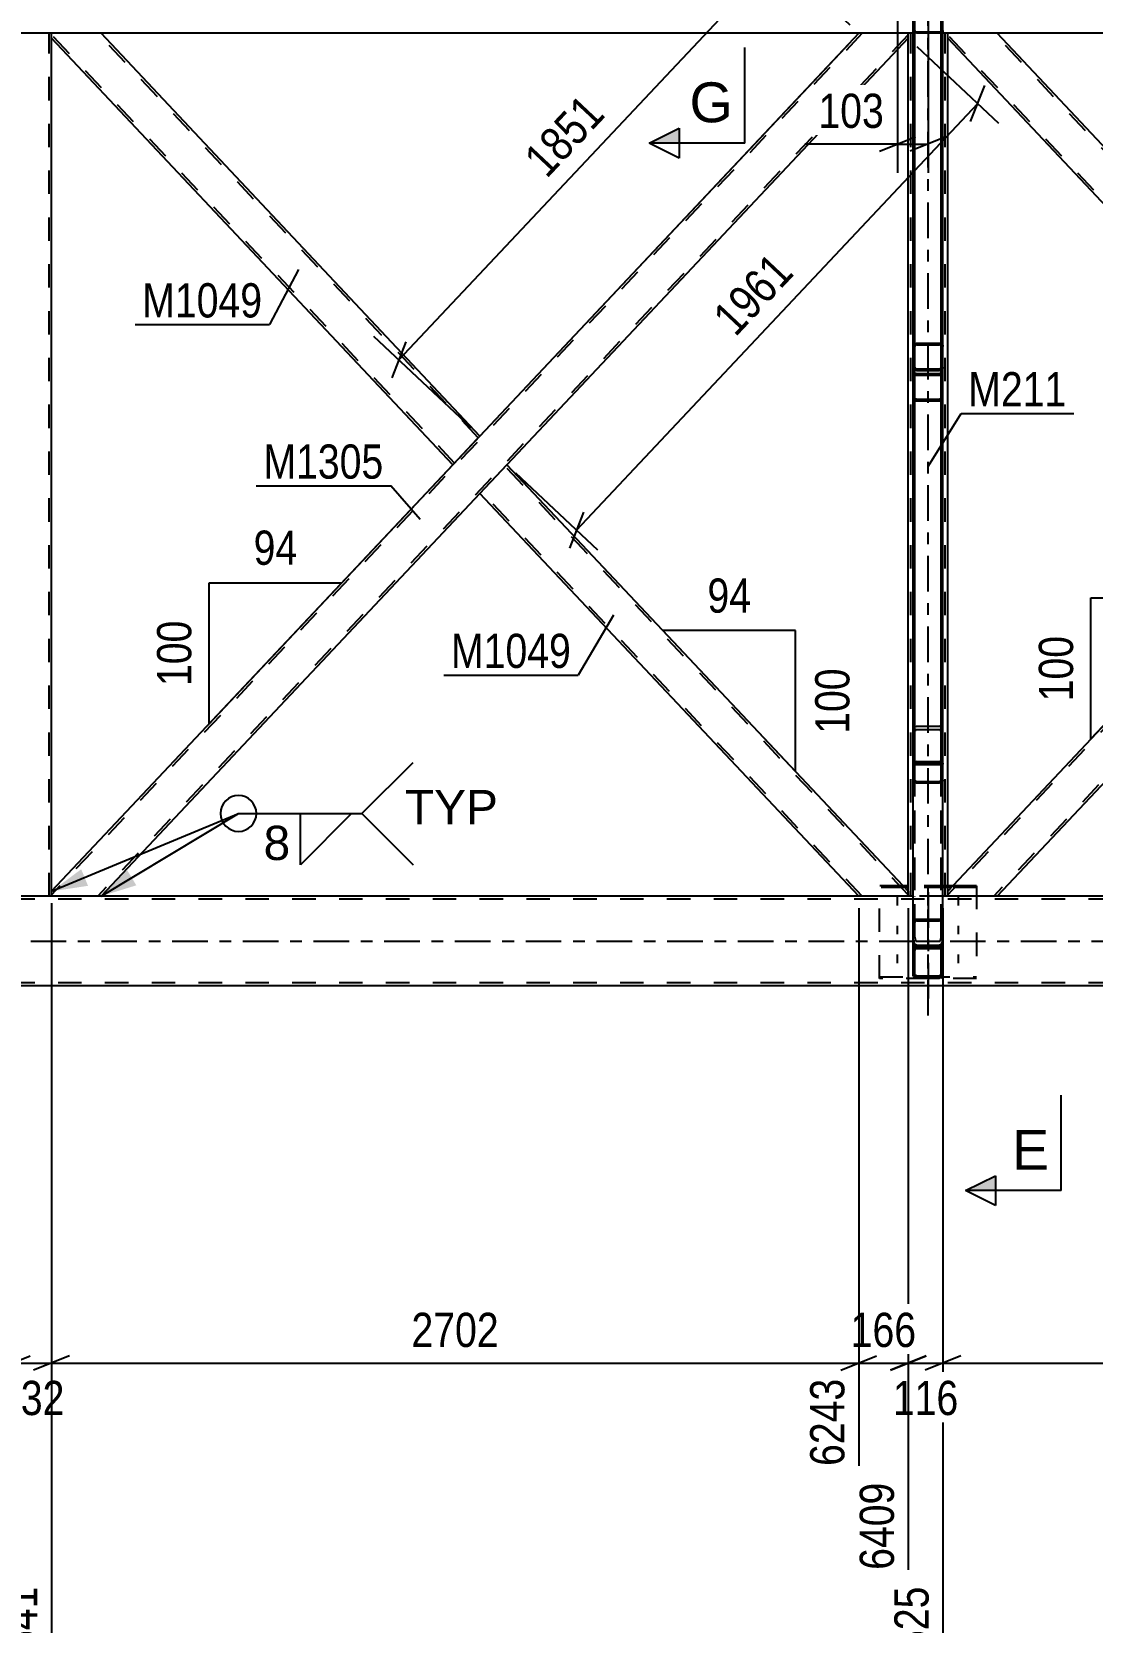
# Model space of a CAD drawing. Header units: millimetres. Extents: x -97 to 744, y -335 to 259.
# Drawn here: x 39.4 to 128.1, y -136.8 to -3.6 of the extents above; entities that cross this region are included whole.
import ezdxf

# ---------------------------------------------------------------- set-up
doc = ezdxf.new("R2010")
doc.units = ezdxf.units.MM
doc.linetypes.add('DXK_LINE_DOT2', pattern=[3.9198, 1.9599, -1.9599])
doc.linetypes.add('DXK_LINE_DOT3', pattern=[5.9187, 2.979, -0.9799, 0.9799, -0.9799])
doc.styles.add('Arial', font='ARIAL.TTF', dxfattribs={"height": 0.2})
doc.styles.add('Arial Narrow', font='ARIALN.TTF', dxfattribs={"height": 0.2})

# ---------------------------------------------------------------- blocks, each defined once
blk = doc.blocks.new('Part-761646924-1743 - 1692')
at = {"color": 7, "linetype": 'DXK_LINE_DOT2'}
for p, q in [((183.86, -3.75), (116.03, -75.88)), ((187.73, -3.87), (119.89, -76)), ((187.73, -3.75), (183.58, -3.75)), ((151.88, -37.47), (149.61, -39.87)), ((154.14, -39.87), (151.88, -42.28)), ((120.17, -76), (116.03, -76))]:
    blk.add_line(p, q, dxfattribs=at)
at = {"color": 2, "linetype": 'Continuous'}
for p, q in [((183.58, -3.75), (151.88, -37.47)), ((187.73, -4.16), (187.73, -3.75)), ((187.73, -4.16), (154.14, -39.87)), ((149.61, -39.87), (116.03, -75.59)), ((151.88, -42.28), (120.17, -76)), ((116.03, -76), (116.03, -75.59))]:
    blk.add_line(p, q, dxfattribs=at)
blk = doc.blocks.new('Part-761646924-1852 - 1692')
at = {"color": 7, "linetype": 'DXK_LINE_DOT2'}
for p, q in [((113.15, -64.85), (113.13, -64.94)), ((113.13, -66.29), (113.13, -64.94)), ((113.22, -64.79), (113.15, -64.85)), ((113.32, -64.74), (113.22, -64.79)), ((113.28, -64.94), (113.29, -64.9)), ((113.28, -82.55), (113.28, -64.94)), ((113.29, -64.9), (113.33, -64.86)), ((113.43, -64.72), (113.32, -64.74)), ((113.33, -64.86), (113.37, -64.84)), ((113.37, -64.84), (113.43, -64.83)), ((113.43, -64.72), (115.33, -64.72)), ((113.43, -64.83), (115.33, -64.83)), ((115.45, -64.74), (115.33, -64.72)), ((115.33, -64.83), (115.39, -64.84)), ((115.39, -64.84), (115.44, -64.86)), ((115.44, -64.86), (115.47, -64.9)), ((115.54, -64.79), (115.45, -64.74)), ((115.47, -64.9), (115.48, -64.94)), ((115.48, -82.55), (115.48, -64.94)), ((115.61, -64.85), (115.54, -64.79)), ((115.63, -64.94), (115.61, -64.85)), ((115.63, -66.29), (115.63, -64.94)), ((113.29, -66.33), (113.28, -66.29)), ((113.33, -66.37), (113.29, -66.33)), ((113.37, -66.39), (113.33, -66.37)), ((113.43, -66.4), (113.37, -66.39)), ((113.43, -66.4), (115.33, -66.4)), ((115.39, -66.39), (115.33, -66.4)), ((115.44, -66.37), (115.39, -66.39)), ((115.47, -66.33), (115.44, -66.37)), ((115.48, -66.29), (115.47, -66.33)), ((113.13, -80.54), (113.15, -80.42)), ((113.29, -80.48), (113.28, -80.54)), ((113.33, -80.42), (113.29, -80.48)), ((113.32, -80.24), (113.43, -80.22)), ((113.37, -80.39), (113.33, -80.42)), ((113.43, -80.38), (113.37, -80.39)), ((113.43, -80.22), (115.33, -80.22)), ((113.43, -80.38), (115.33, -80.38)), ((115.33, -80.22), (115.45, -80.24)), ((115.39, -80.39), (115.33, -80.38)), ((115.44, -80.42), (115.39, -80.39)), ((115.47, -80.48), (115.44, -80.42)), ((115.48, -80.54), (115.47, -80.48)), ((115.61, -80.42), (115.63, -80.54)), ((113.28, -82.55), (113.29, -82.61)), ((115.47, -82.61), (115.48, -82.55)), ((113.29, -82.61), (113.33, -82.66)), ((113.33, -82.66), (113.37, -82.69)), ((113.37, -82.69), (113.43, -82.71)), ((113.43, -82.71), (115.33, -82.71)), ((115.33, -82.71), (115.39, -82.69)), ((115.39, -82.69), (115.44, -82.66)), ((115.44, -82.66), (115.47, -82.61))]:
    blk.add_line(p, q, dxfattribs=at)
at = {"color": 2, "linetype": 'Continuous'}
for p, q in [((113.13, -82.55), (113.13, -66.29)), ((113.13, -66.29), (113.15, -66.37)), ((113.15, -66.37), (113.22, -66.44)), ((113.22, -66.44), (113.32, -66.49)), ((113.32, -66.49), (113.43, -66.51)), ((113.43, -66.51), (115.33, -66.51)), ((115.33, -66.51), (115.45, -66.49)), ((115.45, -66.49), (115.54, -66.44)), ((115.54, -66.44), (115.61, -66.37)), ((115.61, -66.37), (115.63, -66.29)), ((115.63, -82.55), (115.63, -66.29)), ((113.15, -82.67), (113.13, -82.55)), ((115.63, -82.55), (115.61, -82.67)), ((113.43, -82.86), (113.32, -82.84)), ((113.43, -82.86), (115.33, -82.86)), ((115.45, -82.84), (115.33, -82.86))]:
    blk.add_line(p, q, dxfattribs=at)
at = {"color": 7, "linetype": 'DXK_LINE_DOT2'}
for centre, start, end in [((113.44, -80.53), 114.1363, 159.0727), ((115.32, -80.53), 20.9273, 65.8637)]:
    blk.add_arc(centre, 0.309, start, end, dxfattribs=at)
at = {"color": 2, "linetype": 'Continuous'}
for centre, start, end in [((113.44, -82.56), 200.9273, 245.8637), ((115.32, -82.56), 294.1363, 339.0727)]:
    blk.add_arc(centre, 0.309, start, end, dxfattribs=at)
blk = doc.blocks.new('Part-761646924-1738 - 1692')
at = {"color": 2, "linetype": 'Continuous'}
for p, q in [((116.03, -4.16), (116.03, -3.75)), ((151.88, -37.47), (120.17, -3.75)), ((149.61, -39.87), (116.03, -4.16)), ((151.6, -37.76), (149.61, -39.87)), ((151.88, -37.47), (151.6, -37.76))]:
    blk.add_line(p, q, dxfattribs=at)
at = {"color": 7, "linetype": 'DXK_LINE_DOT2'}
for p, q in [((120.17, -3.75), (116.03, -3.75)), ((149.75, -39.73), (116.03, -3.87)), ((151.74, -37.61), (119.89, -3.75)), ((149.75, -39.73), (149.76, -39.72))]:
    blk.add_line(p, q, dxfattribs=at)
blk = doc.blocks.new('Part-761646924-1748 - 1692')
at = {"color": 2, "linetype": 'Continuous'}
for p, q in [((41.03, -4.16), (41.03, -3.75)), ((76.88, -37.47), (45.17, -3.75)), ((74.61, -39.87), (41.03, -4.16)), ((76.6, -37.76), (74.61, -39.87)), ((76.88, -37.47), (76.6, -37.76))]:
    blk.add_line(p, q, dxfattribs=at)
at = {"color": 7, "linetype": 'DXK_LINE_DOT2'}
for p, q in [((45.17, -3.75), (41.03, -3.75)), ((74.75, -39.73), (41.03, -3.87)), ((76.74, -37.61), (44.89, -3.75)), ((74.75, -39.73), (74.76, -39.72))]:
    blk.add_line(p, q, dxfattribs=at)
blk = doc.blocks.new('Part-761646924-1810 - 1692')
at = {"color": 7, "linetype": 'DXK_LINE_DOT2'}
for p, q in [((349.28, -76.25), (-47.5, -76.25)), ((113.15, -76), (113.13, -76)), ((115.63, -76), (113.13, -76)), ((349.28, -83.25), (-47.5, -83.25))]:
    blk.add_line(p, q, dxfattribs=at)
at = {"color": 2, "linetype": 'Continuous'}
for p, q in [((113.13, -76), (-44.5, -76)), ((263.13, -76), (115.63, -76)), ((349.28, -83.5), (-47.5, -83.5))]:
    blk.add_line(p, q, dxfattribs=at)
at = {"color": 7, "linetype": 'DXK_LINE_DOT3'}
blk.add_line((-49.5, -79.75), (349.28, -79.75), dxfattribs=at)
blk = doc.blocks.new('Part-761646924-1753 - 1692')
at = {"color": 7, "linetype": 'DXK_LINE_DOT2'}
for p, q in [((108.86, -3.75), (41.03, -75.88)), ((112.73, -3.87), (44.89, -76)), ((112.73, -3.75), (108.58, -3.75)), ((76.88, -37.47), (74.61, -39.87)), ((79.14, -39.87), (76.88, -42.28)), ((45.17, -76), (41.03, -76))]:
    blk.add_line(p, q, dxfattribs=at)
at = {"color": 2, "linetype": 'Continuous'}
for p, q in [((108.58, -3.75), (76.88, -37.47)), ((112.73, -4.16), (112.73, -3.75)), ((112.73, -4.16), (79.14, -39.87)), ((41.03, -75.59), (74.61, -39.87)), ((76.88, -42.28), (45.17, -76)), ((41.03, -76), (41.03, -75.59))]:
    blk.add_line(p, q, dxfattribs=at)
blk = doc.blocks.new('Part-761646924-2149 - 1692')
at = {"color": 7, "linetype": 'DXK_LINE_DOT2'}
for p, q in [((113.13, -31.7), (113.13, 16.44)), ((113.28, 16.44), (113.13, 16.44)), ((113.15, 16.11), (113.13, 16.17)), ((113.22, 16.07), (113.15, 16.11)), ((113.32, 16.04), (113.22, 16.07)), ((113.28, -31.7), (113.28, 16.44)), ((113.28, 16.17), (113.29, 16.14)), ((113.29, 16.14), (113.33, 16.12)), ((113.43, 16.03), (113.32, 16.04)), ((113.33, 16.12), (113.37, 16.1)), ((113.37, 16.1), (113.43, 16.1)), ((113.43, 16.1), (115.33, 16.1)), ((113.43, 16.03), (115.33, 16.03)), ((115.33, 16.1), (115.39, 16.1)), ((115.45, 16.04), (115.33, 16.03)), ((115.39, 16.1), (115.44, 16.12)), ((115.44, 16.12), (115.47, 16.14)), ((115.54, 16.07), (115.45, 16.04)), ((115.47, 16.14), (115.48, 16.17)), ((115.48, -31.7), (115.48, 16.44)), ((115.48, 16.44), (115.63, 16.44)), ((115.61, 16.11), (115.54, 16.07)), ((115.63, 16.17), (115.61, 16.11)), ((115.63, -31.7), (115.63, 16.44)), ((113.13, 13.43), (113.15, 13.17)), ((113.29, 13.3), (113.28, 13.43)), ((115.48, 13.43), (115.47, 13.3)), ((115.61, 13.17), (115.63, 13.43)), ((113.32, 12.8), (113.43, 12.74)), ((113.43, 13.09), (113.37, 13.11)), ((113.43, 13.09), (115.33, 13.09)), ((113.43, 12.74), (115.33, 12.74)), ((115.39, 13.11), (115.33, 13.09)), ((115.33, 12.74), (115.45, 12.8)), ((113.13, -29.96), (113.15, -29.86)), ((113.15, -29.86), (113.22, -29.77)), ((113.22, -29.77), (113.32, -29.71)), ((113.29, -29.91), (113.28, -29.96)), ((113.33, -29.86), (113.29, -29.91)), ((113.32, -29.71), (113.43, -29.69)), ((113.37, -29.83), (113.33, -29.86)), ((113.43, -29.82), (113.37, -29.83)), ((113.43, -29.69), (115.33, -29.69)), ((113.43, -29.82), (115.33, -29.82)), ((115.33, -29.69), (115.45, -29.71)), ((115.39, -29.83), (115.33, -29.82)), ((115.44, -29.86), (115.39, -29.83)), ((115.47, -29.91), (115.44, -29.86)), ((115.45, -29.71), (115.54, -29.77)), ((115.48, -29.96), (115.47, -29.91)), ((115.54, -29.77), (115.61, -29.86)), ((115.61, -29.86), (115.63, -29.96)), ((113.15, -31.81), (113.13, -31.7)), ((113.22, -31.9), (113.15, -31.81)), ((113.32, -31.96), (113.22, -31.9)), ((113.28, -31.7), (113.29, -31.75)), ((113.29, -31.75), (113.33, -31.8)), ((113.43, -31.98), (113.32, -31.96)), ((113.33, -31.8), (113.37, -31.83)), ((113.37, -31.83), (113.43, -31.84)), ((113.43, -31.84), (115.33, -31.84)), ((115.33, -31.84), (115.39, -31.83)), ((115.45, -31.96), (115.33, -31.98)), ((115.39, -31.83), (115.44, -31.8)), ((115.44, -31.8), (115.47, -31.75)), ((115.54, -31.9), (115.45, -31.96)), ((115.47, -31.75), (115.48, -31.7)), ((115.61, -31.81), (115.54, -31.9)), ((115.63, -31.7), (115.61, -31.81)), ((113.43, -31.98), (115.33, -31.98))]:
    blk.add_line(p, q, dxfattribs=at)
for centre, radius, start, end in [((113.85, 13.25), 0.699, 186.6768, 220.4485), ((113.64, 13.34), 0.35, 186.6768, 220.4485), ((115.12, 13.34), 0.35, 319.5515, 353.3232), ((114.91, 13.25), 0.699, 319.5515, 353.3232)]:
    blk.add_arc(centre, radius, start, end, dxfattribs=at)
blk = doc.blocks.new('Part-761646924-1774 - 1692')
at = {"color": 2, "linetype": 'Continuous'}
for p, q in [((76.88, -42.28), (79.14, -39.87)), ((79.14, -39.87), (112.73, -75.59)), ((108.58, -76), (76.88, -42.28)), ((112.73, -75.59), (112.73, -76))]:
    blk.add_line(p, q, dxfattribs=at)
at = {"color": 7, "linetype": 'DXK_LINE_DOT2'}
for p, q in [((112.73, -75.88), (79, -40.02)), ((77.01, -42.14), (77.02, -42.13)), ((108.86, -76), (77.01, -42.14)), ((112.73, -76), (108.58, -76))]:
    blk.add_line(p, q, dxfattribs=at)
blk = doc.blocks.new('Part-761646924-1775 - 1692')
at = {"color": 7, "linetype": 'DXK_LINE_DOT2'}
for p, q in [((113.32, 0.05), (113.37, 0.07)), ((113.37, 0.07), (113.43, 0.09)), ((113.43, 0.09), (115.33, 0.09)), ((115.33, 0.09), (115.44, 0.05)), ((115.44, 0.05), (115.45, 0.05)), ((113.13, -0.42), (113.15, -0.23)), ((113.13, -64.88), (113.13, -0.42)), ((113.29, -0.32), (113.28, -0.42)), ((113.28, -64.88), (113.28, -0.42)), ((113.43, -0.17), (113.37, -0.18)), ((113.43, -0.17), (115.33, -0.17)), ((115.39, -0.18), (115.33, -0.17)), ((115.48, -0.42), (115.47, -0.32)), ((115.48, -64.88), (115.48, -0.42)), ((115.61, -0.23), (115.63, -0.42)), ((115.63, -64.88), (115.63, -0.42)), ((113.13, -3.52), (113.15, -3.6)), ((113.15, -3.6), (113.15, -3.62)), ((113.15, -3.62), (113.22, -3.67)), ((113.22, -3.67), (113.32, -3.71)), ((113.29, -3.57), (113.28, -3.52)), ((113.32, -3.6), (113.29, -3.57)), ((113.33, -3.61), (113.32, -3.6)), ((113.36, -3.71), (113.32, -3.71)), ((113.33, -3.61), (113.37, -3.63)), ((113.43, -3.71), (113.36, -3.71)), ((113.37, -3.63), (113.43, -3.64)), ((113.43, -3.64), (115.33, -3.64)), ((113.43, -3.71), (115.33, -3.71)), ((115.33, -3.64), (115.39, -3.63)), ((115.33, -3.71), (115.4, -3.71)), ((115.39, -3.63), (115.44, -3.61)), ((115.4, -3.71), (115.45, -3.71)), ((115.45, -3.6), (115.44, -3.61)), ((115.47, -3.57), (115.45, -3.6)), ((115.45, -3.71), (115.54, -3.67)), ((115.47, -3.57), (115.48, -3.52)), ((115.54, -3.67), (115.61, -3.62)), ((115.63, -3.52), (115.61, -3.6)), ((115.61, -3.6), (115.61, -3.62)), ((113.15, -62.09), (113.13, -62.28)), ((113.28, -62.28), (113.29, -62.18)), ((113.43, -61.77), (113.32, -61.81)), ((113.37, -62.05), (113.43, -62.03)), ((113.43, -61.77), (115.33, -61.77)), ((113.43, -62.03), (115.33, -62.03)), ((115.45, -61.81), (115.33, -61.77)), ((115.33, -62.03), (115.39, -62.05)), ((115.47, -62.18), (115.48, -62.28)), ((115.63, -62.28), (115.61, -62.09)), ((113.28, -64.72), (113.13, -64.72)), ((113.13, -64.88), (113.15, -64.92)), ((113.15, -64.92), (113.22, -64.95)), ((113.22, -64.95), (113.32, -64.98)), ((113.29, -64.9), (113.28, -64.88)), ((113.33, -64.92), (113.29, -64.9)), ((113.32, -64.98), (113.43, -64.98)), ((113.37, -64.93), (113.33, -64.92)), ((113.43, -64.93), (113.37, -64.93)), ((113.43, -64.93), (115.33, -64.93)), ((113.43, -64.98), (115.33, -64.98)), ((115.39, -64.93), (115.33, -64.93)), ((115.33, -64.98), (115.45, -64.98)), ((115.44, -64.92), (115.39, -64.93)), ((115.47, -64.9), (115.44, -64.92)), ((115.45, -64.98), (115.54, -64.95)), ((115.48, -64.88), (115.47, -64.9)), ((115.48, -64.72), (115.63, -64.72)), ((115.54, -64.95), (115.61, -64.92)), ((115.61, -64.92), (115.63, -64.88))]:
    blk.add_line(p, q, dxfattribs=at)
for centre, radius, start, end in [((113.62, -0.31), 0.47, 129.6308, 169.4359), ((115.15, -0.31), 0.47, 10.5641, 50.3692), ((113.52, -0.37), 0.235, 129.6308, 169.4359), ((115.24, -0.37), 0.235, 10.5641, 50.3692), ((113.62, -62.17), 0.47, 129.6308, 169.4359), ((113.52, -62.23), 0.235, 129.6308, 169.4359), ((115.24, -62.23), 0.235, 10.5641, 50.3692), ((115.15, -62.17), 0.47, 10.5641, 50.3692)]:
    blk.add_arc(centre, radius, start, end, dxfattribs=at)
blk = doc.blocks.new('Part-761646924-1925 - 1692')
at = {"color": 7, "linetype": 'DXK_LINE_DOT2'}
for p, q in [((41.03, -3.75), (37.73, -3.75)), ((37.73, -4.16), (37.73, -3.75)), ((37.93, -76), (37.93, -3.75)), ((40.83, -76), (40.83, -3.75)), ((41.03, -4.16), (41.03, -3.75)), ((37.73, -76), (37.73, -75.59)), ((41.03, -76), (41.03, -75.59)), ((41.03, -76), (37.73, -76))]:
    blk.add_line(p, q, dxfattribs=at)
at = {"color": 2, "linetype": 'Continuous'}
for p, q in [((37.73, -75.59), (37.73, -4.16)), ((41.03, -75.59), (41.03, -4.16))]:
    blk.add_line(p, q, dxfattribs=at)
blk = doc.blocks.new('Part-761646924-1795 - 1692')
at = {"color": 2, "linetype": 'Continuous'}
for p, q in [((113.13, -3.75), (0, -3.75)), ((263.13, -3.75), (115.63, -3.75))]:
    blk.add_line(p, q, dxfattribs=at)
at = {"color": 7, "linetype": 'DXK_LINE_DOT2'}
blk.add_line((115.63, -3.75), (113.13, -3.75), dxfattribs=at)
blk = doc.blocks.new('Part-761646924-1828 - 1692')
at = {"color": 7, "linetype": 'DXK_LINE_DOT3'}
blk.add_line((114.38, -75.66), (114.38, -84.91), dxfattribs=at)
at = {"color": 7, "linetype": 'DXK_LINE_DOT2'}
for p, q in [((113.13, -78.19), (113.15, -78.08)), ((113.13, -82.5), (113.13, -78.19)), ((113.15, -78.08), (113.22, -77.99)), ((113.22, -77.99), (113.32, -77.93)), ((113.29, -78.14), (113.28, -78.19)), ((113.28, -82.5), (113.28, -78.19)), ((113.33, -78.09), (113.29, -78.14)), ((113.32, -77.93), (113.43, -77.91)), ((113.37, -78.06), (113.33, -78.09)), ((113.43, -78.05), (113.37, -78.06)), ((113.43, -77.91), (115.33, -77.91)), ((113.43, -78.05), (115.33, -78.05)), ((115.33, -77.91), (115.45, -77.93)), ((115.39, -78.06), (115.33, -78.05)), ((115.44, -78.09), (115.39, -78.06)), ((115.47, -78.14), (115.44, -78.09)), ((115.45, -77.93), (115.54, -77.99)), ((115.48, -78.19), (115.47, -78.14)), ((115.48, -82.5), (115.48, -78.19)), ((115.54, -77.99), (115.61, -78.08)), ((115.61, -78.08), (115.63, -78.19)), ((115.63, -82.5), (115.63, -78.19)), ((113.15, -80.08), (113.13, -79.98)), ((113.15, -80.36), (113.13, -80.48)), ((113.22, -80.18), (113.15, -80.08)), ((113.32, -80.24), (113.22, -80.18)), ((113.28, -79.98), (113.29, -80.03)), ((113.28, -80.48), (113.29, -80.42)), ((113.29, -80.03), (113.33, -80.08)), ((113.29, -80.42), (113.33, -80.37)), ((113.43, -80.16), (113.32, -80.19)), ((113.43, -80.26), (113.32, -80.24)), ((113.33, -80.08), (113.37, -80.11)), ((113.33, -80.37), (113.37, -80.33)), ((113.37, -80.11), (113.43, -80.12)), ((113.37, -80.33), (113.43, -80.32)), ((113.43, -80.12), (115.33, -80.12)), ((113.43, -80.16), (115.33, -80.16)), ((113.43, -80.26), (115.33, -80.26)), ((113.43, -80.32), (115.33, -80.32)), ((115.33, -80.12), (115.39, -80.11)), ((115.45, -80.19), (115.33, -80.16)), ((115.45, -80.24), (115.33, -80.26)), ((115.33, -80.32), (115.39, -80.33)), ((115.39, -80.11), (115.44, -80.08)), ((115.39, -80.33), (115.44, -80.37)), ((115.44, -80.08), (115.47, -80.03)), ((115.44, -80.37), (115.47, -80.42)), ((115.54, -80.18), (115.45, -80.24)), ((115.47, -80.03), (115.48, -79.98)), ((115.47, -80.42), (115.48, -80.48)), ((115.61, -80.08), (115.54, -80.18)), ((115.63, -79.98), (115.61, -80.08)), ((115.63, -80.48), (115.61, -80.36)), ((113.13, -82.5), (113.15, -82.63)), ((113.29, -82.56), (113.28, -82.5)), ((115.48, -82.5), (115.47, -82.56)), ((115.61, -82.63), (115.63, -82.5)), ((113.33, -82.62), (113.29, -82.56)), ((113.32, -82.8), (113.43, -82.82)), ((113.37, -82.65), (113.33, -82.62)), ((113.43, -82.66), (113.37, -82.65)), ((113.43, -82.66), (115.33, -82.66)), ((113.43, -82.82), (115.33, -82.82)), ((115.39, -82.65), (115.33, -82.66)), ((115.33, -82.82), (115.45, -82.8)), ((115.44, -82.62), (115.39, -82.65)), ((115.47, -82.56), (115.44, -82.62))]:
    blk.add_line(p, q, dxfattribs=at)
for centre, start, end in [((113.44, -80.47), 114.32, 159.2417), ((115.32, -80.47), 20.7583, 65.68), ((113.44, -82.52), 200.7583, 245.68), ((115.32, -82.52), 294.32, 339.2417)]:
    blk.add_arc(centre, 0.31, start, end, dxfattribs=at)
blk = doc.blocks.new('Part-761646924-1855 - 1692')
at = {"color": 7, "linetype": 'DXK_LINE_DOT2'}
for p, q in [((110.32, -82.9), (110.32, -75.13)), ((112.3, -75.13), (110.32, -75.13)), ((112.42, -75.27), (110.32, -75.27)), ((116.03, -75.13), (112.73, -75.13)), ((116.03, -75.27), (112.73, -75.27)), ((118.44, -75.27), (116.33, -75.27)), ((118.44, -75.13), (116.46, -75.13)), ((118.44, -75.13), (118.44, -82.9)), ((110.32, -82.76), (118.44, -82.76)), ((118.44, -82.9), (110.32, -82.9))]:
    blk.add_line(p, q, dxfattribs=at)
at = {"color": 2, "linetype": 'Continuous'}
for p, q in [((112.73, -75.13), (112.3, -75.13)), ((112.73, -75.27), (112.42, -75.27)), ((116.46, -75.13), (116.03, -75.13)), ((116.33, -75.27), (116.03, -75.27))]:
    blk.add_line(p, q, dxfattribs=at)
blk = doc.blocks.new('Part-761646924-1900 - 1692')
at = {"color": 7, "linetype": 'DXK_LINE_DOT3'}
blk.add_line((114.38, -86), (114.38, 6.25), dxfattribs=at)
at = {"color": 7, "linetype": 'DXK_LINE_DOT2'}
for p, q in [((116.03, -3.75), (112.73, -3.75)), ((112.73, -4.16), (112.73, -3.75)), ((112.93, -76), (112.93, -3.75)), ((115.83, -76), (115.83, -3.75)), ((116.03, -4.16), (116.03, -3.75)), ((112.73, -76), (112.73, -75.59)), ((116.03, -76), (116.03, -75.59)), ((116.03, -76), (112.73, -76))]:
    blk.add_line(p, q, dxfattribs=at)
at = {"color": 2, "linetype": 'Continuous'}
for p, q in [((112.73, -75.59), (112.73, -4.16)), ((116.03, -75.59), (116.03, -4.16))]:
    blk.add_line(p, q, dxfattribs=at)
blk = doc.blocks.new('Part-761646924-2049 - 1692')
at = {"color": 2, "linetype": 'Continuous'}
for p, q in [((113.13, 19.52), (113.15, 19.68)), ((113.13, -66.29), (113.13, 19.52)), ((113.15, 19.68), (113.22, 19.82)), ((113.22, 19.82), (113.32, 19.91)), ((113.32, 19.91), (113.43, 19.94)), ((113.43, 19.94), (115.33, 19.94)), ((115.33, 19.94), (115.45, 19.91)), ((115.45, 19.91), (115.54, 19.82)), ((115.54, 19.82), (115.61, 19.68)), ((115.61, 19.68), (115.63, 19.52)), ((115.63, -66.29), (115.63, 19.52)), ((113.15, -66.37), (113.13, -66.29)), ((113.22, -66.44), (113.15, -66.37)), ((113.32, -66.49), (113.22, -66.44)), ((113.43, -66.51), (113.32, -66.49)), ((113.43, -66.51), (115.33, -66.51)), ((115.45, -66.49), (115.33, -66.51)), ((115.54, -66.44), (115.45, -66.49)), ((115.61, -66.37), (115.54, -66.44)), ((115.63, -66.29), (115.61, -66.37))]:
    blk.add_line(p, q, dxfattribs=at)
at = {"color": 7, "linetype": 'DXK_LINE_DOT2'}
for p, q in [((113.29, 19.6), (113.28, 19.52)), ((113.28, -66.29), (113.28, 19.52)), ((113.33, 19.67), (113.29, 19.6)), ((113.37, 19.72), (113.33, 19.67)), ((113.43, 19.73), (113.37, 19.72)), ((113.43, 19.73), (115.33, 19.73)), ((115.39, 19.72), (115.33, 19.73)), ((115.44, 19.67), (115.39, 19.72)), ((115.47, 19.6), (115.44, 19.67)), ((115.48, 19.52), (115.47, 19.6)), ((115.48, -66.29), (115.48, 19.52)), ((113.15, 16.7), (113.13, 16.86)), ((113.22, 16.56), (113.15, 16.7)), ((113.32, 16.47), (113.22, 16.56)), ((113.28, 16.86), (113.29, 16.78)), ((113.29, 16.78), (113.33, 16.71)), ((113.43, 16.44), (113.32, 16.47)), ((113.33, 16.71), (113.37, 16.66)), ((113.37, 16.66), (113.43, 16.65)), ((113.43, 16.65), (115.33, 16.65)), ((113.43, 16.44), (115.33, 16.44)), ((115.33, 16.65), (115.39, 16.66)), ((115.45, 16.47), (115.33, 16.44)), ((115.39, 16.66), (115.44, 16.71)), ((115.44, 16.71), (115.47, 16.78)), ((115.54, 16.56), (115.45, 16.47)), ((115.47, 16.78), (115.48, 16.86)), ((115.61, 16.7), (115.54, 16.56)), ((115.63, 16.86), (115.61, 16.7)), ((113.13, -64.94), (113.15, -64.85)), ((113.15, -64.85), (113.22, -64.79)), ((113.22, -64.79), (113.32, -64.74)), ((113.29, -64.9), (113.28, -64.94)), ((113.33, -64.86), (113.29, -64.9)), ((113.32, -64.74), (113.43, -64.72)), ((113.37, -64.84), (113.33, -64.86)), ((113.43, -64.83), (113.37, -64.84)), ((113.43, -64.72), (115.33, -64.72)), ((113.43, -64.83), (115.33, -64.83)), ((115.33, -64.72), (115.45, -64.74)), ((115.39, -64.84), (115.33, -64.83)), ((115.44, -64.86), (115.39, -64.84)), ((115.47, -64.9), (115.44, -64.86)), ((115.45, -64.74), (115.54, -64.79)), ((115.48, -64.94), (115.47, -64.9)), ((115.54, -64.79), (115.61, -64.85)), ((115.61, -64.85), (115.63, -64.94)), ((113.28, -66.29), (113.29, -66.33)), ((113.29, -66.33), (113.33, -66.37)), ((113.33, -66.37), (113.37, -66.39)), ((113.37, -66.39), (113.43, -66.4)), ((113.43, -66.4), (115.33, -66.4)), ((115.33, -66.4), (115.39, -66.39)), ((115.39, -66.39), (115.44, -66.37)), ((115.44, -66.37), (115.47, -66.33)), ((115.47, -66.33), (115.48, -66.29))]:
    blk.add_line(p, q, dxfattribs=at)
blk = doc.blocks.new('Bolt-761646924-2074 - 1692')
at = {"color": 1, "linetype": 'DXK_LINE_DOT2'}
for p, q in [((111.82, -76.79), (111.82, -76.08)), ((114.38, -76.79), (114.38, -76.08)), ((116.94, -76.79), (116.94, -76.08)), ((111.82, -79.19), (111.82, -78.48)), ((116.94, -79.19), (116.94, -78.48)), ((111.82, -81.6), (111.82, -80.89)), ((114.38, -81.6), (114.38, -80.89)), ((116.94, -81.6), (116.94, -80.89))]:
    blk.add_line(p, q, dxfattribs=at)
blk = doc.blocks.new('Part-761646924-2188 - 1692')
at = {"color": 7, "linetype": 'DXK_LINE_DOT2'}
for p, q in [((113.15, -32.41), (113.13, -32.51)), ((113.13, -79.42), (113.13, -32.51)), ((113.22, -32.32), (113.15, -32.41)), ((113.32, -32.26), (113.22, -32.32)), ((113.28, -32.51), (113.29, -32.46)), ((113.28, -79.42), (113.28, -32.51)), ((113.29, -32.46), (113.33, -32.41)), ((113.43, -32.24), (113.32, -32.26)), ((113.33, -32.41), (113.37, -32.38)), ((113.37, -32.38), (113.43, -32.37)), ((113.43, -32.24), (115.33, -32.24)), ((113.43, -32.37), (115.33, -32.37)), ((115.45, -32.26), (115.33, -32.24)), ((115.33, -32.37), (115.39, -32.38)), ((115.39, -32.38), (115.44, -32.41)), ((115.44, -32.41), (115.47, -32.46)), ((115.54, -32.32), (115.45, -32.26)), ((115.47, -32.46), (115.48, -32.51)), ((115.48, -79.42), (115.48, -32.51)), ((115.61, -32.41), (115.54, -32.32)), ((115.63, -32.51), (115.61, -32.41)), ((115.63, -79.42), (115.63, -32.51)), ((113.13, -34.25), (113.15, -34.36)), ((113.15, -34.36), (113.22, -34.45)), ((113.22, -34.45), (113.32, -34.51)), ((113.29, -34.31), (113.28, -34.25)), ((113.33, -34.35), (113.29, -34.31)), ((113.32, -34.51), (113.43, -34.53)), ((113.37, -34.38), (113.33, -34.35)), ((113.43, -34.39), (113.37, -34.38)), ((113.43, -34.39), (115.33, -34.39)), ((113.43, -34.53), (115.33, -34.53)), ((115.39, -34.38), (115.33, -34.39)), ((115.33, -34.53), (115.45, -34.51)), ((115.44, -34.35), (115.39, -34.38)), ((115.47, -34.31), (115.44, -34.35)), ((115.45, -34.51), (115.54, -34.45)), ((115.48, -34.25), (115.47, -34.31)), ((115.54, -34.45), (115.61, -34.36)), ((115.61, -34.36), (115.63, -34.25)), ((113.13, -76.01), (113.14, -76)), ((115.62, -76), (113.14, -76)), ((113.28, -76.01), (113.29, -76)), ((115.48, -76.01), (115.47, -76)), ((115.63, -76.01), (115.62, -76)), ((113.15, -79.69), (113.13, -79.42)), ((113.28, -79.42), (113.29, -79.55)), ((113.37, -79.74), (113.43, -79.77)), ((113.43, -79.77), (115.33, -79.77)), ((115.33, -79.77), (115.39, -79.74)), ((115.47, -79.55), (115.48, -79.42)), ((115.63, -79.42), (115.61, -79.69)), ((113.37, -80.08), (113.32, -80.06)), ((113.43, -80.11), (113.37, -80.08)), ((113.43, -80.11), (115.33, -80.11)), ((115.44, -80.06), (115.33, -80.11)), ((115.45, -80.06), (115.44, -80.06))]:
    blk.add_line(p, q, dxfattribs=at)
for centre, radius, start, end in [((113.85, -79.6), 0.699, 186.6768, 220.4485), ((113.64, -79.51), 0.35, 186.6768, 220.4485), ((115.12, -79.51), 0.35, 319.5515, 353.3232), ((114.91, -79.6), 0.699, 319.5515, 353.3232)]:
    blk.add_arc(centre, radius, start, end, dxfattribs=at)
blk = doc.blocks.new('StraightDimension-761646924-2824 - 1692')
at = {"color": 7, "linetype": 'Continuous'}
for p, q in [((37.73, -77), (37.73, -132.4)), ((41.03, -76.59), (41.03, -141.1)), ((36.23, -115.69), (39.23, -114.49)), ((42.53, -114.49), (39.53, -115.69)), ((37.73, -115.09), (41.03, -115.09))]:
    blk.add_line(p, q, dxfattribs=at)
at = {"color": 0}
blk.add_wipeout([(42.72, -120.04), (42.72, -115.84), (36.03, -115.84), (36.03, -120.04)], dxfattribs=at)
at = {"color": 0, "linetype": 'Continuous'}
blk.add_wipeout([(40.43, -133.19), (36.23, -133.19), (36.23, -141.7), (40.43, -141.7)], dxfattribs=at)
at = {"color": 3, "style": 'Arial Narrow'}
blk.add_text('132', height=2.863, dxfattribs=at).set_placement((36.63, -119.44))
at = {"color": 3, "linetype": 'Continuous', "style": 'Arial Narrow'}
blk.add_text('3541', height=2.863, rotation=90.0002, dxfattribs=at).set_placement((39.83, -141.1))
blk = doc.blocks.new('StraightDimension-761646924-3072 - 1692')
at = {"color": 7, "linetype": 'Continuous'}
for p, q in [((107.86, -3.06), (99.72, 4.58)), ((101.21, 1.13), (102.39, 4.13)), ((70.09, -31.09), (101.8, 2.63)), ((76.15, -36.78), (68.01, -29.13)), ((70.68, -29.58), (69.5, -32.59))]:
    blk.add_line(p, q, dxfattribs=at)
at = {"color": 0}
blk.add_wipeout([(88.31, -10.61), (85.25, -7.74), (79.42, -13.94), (82.48, -16.81)], dxfattribs=at)
at = {"color": 3, "style": 'Arial Narrow'}
blk.add_text('1851', height=2.863, rotation=46.7591, dxfattribs=at).set_placement((82.46, -15.97))
blk = doc.blocks.new('AngleDimension-761646924-3134 - 1692')
at = {"color": 7, "linetype": 'Continuous'}
for p, q in [((107.9, -4.48), (65.32, -49.75)), ((54.22, -49.75), (65.32, -49.75)), ((54.22, -61.56), (65.32, -49.75)), ((54.22, -61.56), (54.22, -49.75))]:
    blk.add_line(p, q, dxfattribs=at)
at = {"color": 0}
for points in [[(62.2, -48.85), (62.2, -44.65), (57.34, -44.65), (57.34, -48.85)], [(53.32, -52.31), (49.12, -52.31), (49.12, -59), (53.32, -59)]]:
    blk.add_wipeout(points, dxfattribs=at)
at = {"color": 3, "style": 'Arial Narrow'}
blk.add_text('94', height=2.863, dxfattribs=at).set_placement((57.94, -48.25))
blk.add_text('100', height=2.863, rotation=90.0002, dxfattribs=at).set_placement((52.72, -58.4))
blk = doc.blocks.new('StraightDimension-761646924-8210 - 1692')
at = {"color": 7, "linetype": 'Continuous'}
for p, q in [((111.82, 3.54), (111.82, -15.42)), ((114.38, -0.02), (114.38, -15.42)), ((111.82, -13.02), (104.08, -13.02)), ((111.82, -13.02), (104.08, -13.02)), ((110.32, -13.62), (113.32, -12.42)), ((111.82, -13.02), (114.38, -13.02)), ((115.88, -12.42), (112.88, -13.62))]:
    blk.add_line(p, q, dxfattribs=at)
at = {"color": 0}
blk.add_wipeout([(111.29, -12.27), (111.29, -8.07), (104.61, -8.07), (104.61, -12.27)], dxfattribs=at)
at = {"color": 3, "style": 'Arial Narrow'}
blk.add_text('103', height=2.863, dxfattribs=at).set_placement((105.21, -11.67))
blk = doc.blocks.new('AngleDimension-761646924-2257 - 1692')
at = {"color": 7, "linetype": 'Continuous'}
for p, q in [((92.18, -53.74), (92.2, -53.76)), ((103.3, -53.76), (92.2, -53.76)), ((103.3, -65.56), (92.2, -53.76)), ((103.3, -65.56), (103.3, -53.76))]:
    blk.add_line(p, q, dxfattribs=at)
at = {"color": 0}
for points in [[(100.17, -52.86), (100.17, -48.66), (95.32, -48.66), (95.32, -52.86)], [(108.4, -56.32), (104.2, -56.32), (104.2, -63), (108.4, -63)]]:
    blk.add_wipeout(points, dxfattribs=at)
at = {"color": 3, "style": 'Arial Narrow'}
blk.add_text('94', height=2.863, dxfattribs=at).set_placement((95.92, -52.26))
blk.add_text('100', height=2.863, rotation=90.0002, dxfattribs=at).set_placement((107.8, -62.4))
blk = doc.blocks.new('AngleDimension-761646924-2547 - 1692')
at = {"color": 7, "linetype": 'Continuous'}
for p, q in [((182.9, -4.48), (139.12, -51.03)), ((128.02, -51.03), (139.12, -51.03)), ((128.02, -62.83), (139.12, -51.03)), ((128.02, -62.83), (128.02, -51.03))]:
    blk.add_line(p, q, dxfattribs=at)
at = {"color": 0}
for points in [[(136, -50.13), (136, -45.93), (131.14, -45.93), (131.14, -50.13)], [(127.12, -53.59), (122.92, -53.59), (122.92, -60.28), (127.12, -60.28)]]:
    blk.add_wipeout(points, dxfattribs=at)
at = {"color": 3, "style": 'Arial Narrow'}
blk.add_text('94', height=2.863, dxfattribs=at).set_placement((131.74, -49.53))
blk.add_text('100', height=2.863, rotation=90.0002, dxfattribs=at).set_placement((126.52, -59.68))
blk = doc.blocks.new('StraightDimension-761646924-2734 - 1692')
at = {"color": 7, "linetype": 'Continuous'}
for p, q in [((115.63, -77), (115.63, -141.1)), ((183.58, -77), (183.58, -123.7)), ((117.13, -114.49), (114.13, -115.69)), ((182.08, -115.69), (185.08, -114.49)), ((115.63, -115.09), (183.58, -115.09))]:
    blk.add_line(p, q, dxfattribs=at)
at = {"color": 0}
blk.add_wipeout([(153.86, -114.34), (153.86, -110.14), (145.35, -110.14), (145.35, -114.34)], dxfattribs=at)
at = {"color": 3, "style": 'Arial Narrow'}
blk.add_text('2718', height=2.863, dxfattribs=at).set_placement((145.95, -113.74))
at = {"color": 0, "linetype": 'Continuous'}
blk.add_wipeout([(182.98, -115.79), (178.78, -115.79), (178.78, -124.3), (182.98, -124.3)], dxfattribs=at)
at = {"color": 3, "linetype": 'Continuous', "style": 'Arial Narrow'}
blk.add_text('9243', height=2.863, rotation=90.0002, dxfattribs=at).set_placement((182.38, -123.7))
blk = doc.blocks.new('StraightDimension-761646924-2761 - 1692')
at = {"color": 7, "linetype": 'Continuous'}
for p, q in [((112.73, -77), (112.73, -132.4)), ((115.63, -77), (115.63, -141.1)), ((111.23, -115.69), (114.23, -114.49)), ((117.13, -114.49), (114.13, -115.69)), ((112.73, -115.09), (115.63, -115.09))]:
    blk.add_line(p, q, dxfattribs=at)
at = {"color": 0}
blk.add_wipeout([(117.52, -120.04), (117.52, -115.84), (110.84, -115.84), (110.84, -120.04)], dxfattribs=at)
at = {"color": 0, "linetype": 'Continuous'}
blk.add_wipeout([(115.03, -133.19), (110.83, -133.19), (110.83, -141.7), (115.03, -141.7)], dxfattribs=at)
at = {"color": 3, "style": 'Arial Narrow'}
blk.add_text('116', height=2.863, dxfattribs=at).set_placement((111.44, -119.44))
at = {"color": 3, "linetype": 'Continuous', "style": 'Arial Narrow'}
blk.add_text('6525', height=2.863, rotation=90.0002, dxfattribs=at).set_placement((114.43, -141.1))
blk = doc.blocks.new('StraightDimension-761646924-2781 - 1692')
at = {"color": 7, "linetype": 'Continuous'}
for p, q in [((108.58, -77), (108.58, -123.7)), ((112.73, -77), (112.73, -132.4)), ((107.08, -115.69), (110.08, -114.49)), ((114.23, -114.49), (111.23, -115.69)), ((108.58, -115.09), (112.73, -115.09))]:
    blk.add_line(p, q, dxfattribs=at)
at = {"color": 0}
blk.add_wipeout([(114, -114.34), (114, -110.14), (107.31, -110.14), (107.31, -114.34)], dxfattribs=at)
at = {"color": 0, "linetype": 'Continuous'}
blk.add_wipeout([(112.13, -124.49), (107.93, -124.49), (107.93, -133), (112.13, -133)], dxfattribs=at)
at = {"color": 3, "style": 'Arial Narrow'}
blk.add_text('166', height=2.863, dxfattribs=at).set_placement((107.91, -113.74))
at = {"color": 3, "linetype": 'Continuous', "style": 'Arial Narrow'}
blk.add_text('6409', height=2.863, rotation=90.0002, dxfattribs=at).set_placement((111.53, -132.4))
blk = doc.blocks.new('StraightDimension-761646924-2801 - 1692')
at = {"color": 7, "linetype": 'Continuous'}
for p, q in [((41.03, -76.59), (41.03, -141.1)), ((108.58, -77), (108.58, -123.7)), ((42.53, -114.49), (39.53, -115.69)), ((107.08, -115.69), (110.08, -114.49)), ((41.03, -115.09), (108.58, -115.09))]:
    blk.add_line(p, q, dxfattribs=at)
at = {"color": 0}
blk.add_wipeout([(79.06, -114.34), (79.06, -110.14), (70.55, -110.14), (70.55, -114.34)], dxfattribs=at)
at = {"color": 3, "style": 'Arial Narrow'}
blk.add_text('2702', height=2.863, dxfattribs=at).set_placement((71.15, -113.74))
at = {"color": 0, "linetype": 'Continuous'}
blk.add_wipeout([(107.98, -115.79), (103.78, -115.79), (103.78, -124.3), (107.98, -124.3)], dxfattribs=at)
at = {"color": 3, "linetype": 'Continuous', "style": 'Arial Narrow'}
blk.add_text('6243', height=2.863, rotation=90.0002, dxfattribs=at).set_placement((107.38, -123.7))
blk = doc.blocks.new('StraightDimension-761646924-3057 - 1692')
at = {"color": 7, "linetype": 'Continuous'}
for p, q in [((113.45, -4.85), (120.29, -11.28)), ((117.95, -11.14), (119.13, -8.13)), ((84.96, -45.34), (118.54, -9.63)), ((79.87, -40.56), (86.71, -46.99)), ((85.55, -43.84), (84.37, -46.85))]:
    blk.add_line(p, q, dxfattribs=at)
at = {"color": 0}
blk.add_wipeout([(104.12, -23.87), (101.06, -21), (95.23, -27.2), (98.29, -30.08)], dxfattribs=at)
at = {"color": 3, "style": 'Arial Narrow'}
blk.add_text('1961', height=2.863, rotation=46.7591, dxfattribs=at).set_placement((98.26, -29.23))
blk = doc.blocks.new('Mark-761646924-1744 - 1692')
at = {"color": 0}
blk.add_wipeout([(58.67, -27.54), (58.67, -24.54), (48.62, -24.54), (48.62, -27.54)], dxfattribs=at)
blk.add_wipeout([(58.67, -27.54), (58.67, -24.54), (48.62, -24.54), (48.62, -27.54)], dxfattribs=at)
at = {"color": 30, "linetype": 'Continuous'}
for p in [(61.69, -23.53), (48.02, -28.14)]:
    blk.add_line(p, (59.27, -28.14), dxfattribs=at)
at = {"color": 3, "style": 'Arial Narrow'}
blk.add_text('M1049', height=2.863, dxfattribs=at).set_placement((48.62, -27.54))
blk = doc.blocks.new('Mark-761646924-1749 - 1692')
at = {"color": 0}
blk.add_wipeout([(68.81, -41.04), (68.81, -38.04), (58.76, -38.04), (58.76, -41.04)], dxfattribs=at)
blk.add_wipeout([(68.81, -41.04), (68.81, -38.04), (58.76, -38.04), (58.76, -41.04)], dxfattribs=at)
at = {"color": 30, "linetype": 'Continuous'}
for p in [(58.16, -41.64), (71.87, -44.45)]:
    blk.add_line(p, (69.41, -41.64), dxfattribs=at)
at = {"color": 3, "style": 'Arial Narrow'}
blk.add_text('M1305', height=2.863, dxfattribs=at).set_placement((58.76, -41.04))
blk = doc.blocks.new('Mark-761646924-1770 - 1692')
at = {"color": 0}
blk.add_wipeout([(84.51, -56.89), (84.51, -53.89), (74.46, -53.89), (74.46, -56.89)], dxfattribs=at)
blk.add_wipeout([(84.51, -56.89), (84.51, -53.89), (74.46, -53.89), (74.46, -56.89)], dxfattribs=at)
at = {"color": 30, "linetype": 'Continuous'}
for p in [(88.07, -52.47), (73.86, -57.49)]:
    blk.add_line(p, (85.11, -57.49), dxfattribs=at)
at = {"color": 3, "style": 'Arial Narrow'}
blk.add_text('M1049', height=2.863, dxfattribs=at).set_placement((74.46, -56.89))
blk = doc.blocks.new('SectionMark-761646924-11268 - 1692')
at = {"linetype": 'Continuous'}
for points in [[(93.55, 15.91), (93.55, 14.66), (91.05, 15.91)], [(93.55, -11.7), (93.55, -12.95), (91.05, -12.95)]]:
    blk.add_hatch(color=6, dxfattribs=at).paths.add_polyline_path(points)
at = {"color": 6, "linetype": 'Continuous'}
for p, q in [((91.05, 15.91), (93.55, 17.16)), ((93.55, 14.66), (93.55, 17.16)), ((99.05, 15.91), (91.05, 15.91)), ((91.05, 15.91), (93.55, 14.66)), ((99.05, 15.91), (99.05, 7.91)), ((99.05, -12.95), (99.05, -4.95)), ((91.05, -12.95), (93.55, -11.7)), ((93.55, -11.7), (93.55, -14.2)), ((99.05, -12.95), (91.05, -12.95)), ((93.55, -14.2), (91.05, -12.95))]:
    blk.add_line(p, q, dxfattribs=at)
at = {"color": 0, "linetype": 'Continuous'}
for points in [[(98.05, 10.66), (98.05, 14.16), (94.42, 14.16), (94.42, 10.66)], [(98.05, -11.2), (98.05, -7.7), (94.42, -7.7), (94.42, -11.2)]]:
    blk.add_wipeout(points, dxfattribs=at)
at = {"color": 3, "linetype": 'Continuous', "style": 'Arial'}
for p in [(94.42, 10.66), (94.42, -11.2)]:
    blk.add_text('G', height=3.34, dxfattribs=at).set_placement(p)
blk = doc.blocks.new('Mark-761646924-2045 - 1692')
at = {"color": 0}
blk.add_wipeout([(125.98, -34.98), (125.98, -31.98), (117.75, -31.98), (117.75, -34.98)], dxfattribs=at)
blk.add_wipeout([(125.98, -34.98), (125.98, -31.98), (117.75, -31.98), (117.75, -34.98)], dxfattribs=at)
at = {"color": 30, "linetype": 'Continuous'}
for p, q in [((114.43, -39.97), (117.15, -35.58)), ((117.15, -35.58), (126.58, -35.58))]:
    blk.add_line(p, q, dxfattribs=at)
at = {"color": 3, "style": 'Arial Narrow'}
blk.add_text('M211', height=2.863, dxfattribs=at).set_placement((117.75, -34.98))
blk = doc.blocks.new('SectionMark-761646924-3427 - 1692')
at = {"linetype": 'Continuous'}
blk.add_hatch(color=6, dxfattribs=at).paths.add_polyline_path([(120.02, -99.4), (120.02, -100.65), (117.52, -100.65)])
at = {"color": 6, "linetype": 'Continuous'}
for p, q in [((125.52, -100.65), (125.52, -92.65)), ((117.52, -100.65), (120.02, -99.4)), ((120.02, -99.4), (120.02, -101.9)), ((125.52, -100.65), (117.52, -100.65)), ((120.02, -101.9), (117.52, -100.65))]:
    blk.add_line(p, q, dxfattribs=at)
at = {"color": 0, "linetype": 'Continuous'}
blk.add_wipeout([(124.52, -98.9), (124.52, -95.4), (121.41, -95.4), (121.41, -98.9)], dxfattribs=at)
at = {"color": 3, "linetype": 'Continuous', "style": 'Arial'}
blk.add_text('E', height=3.34, dxfattribs=at).set_placement((121.41, -98.9))
blk = doc.blocks.new('WeldMark-761646924-3433 - 1692')
at = {"linetype": 'Continuous'}
for points in [[(44.08, -75.13), (41.03, -75.59), (43.51, -73.74)], [(48.12, -75.09), (45.17, -76), (47.35, -73.81)]]:
    blk.add_hatch(color=30, dxfattribs=at).paths.add_polyline_path(points)
at = {"color": 3, "linetype": 'Continuous'}
for p, q in [((67, -69.07), (71.28, -64.79)), ((61.85, -69.07), (66.14, -69.07)), ((67, -69.07), (71.28, -73.36))]:
    blk.add_line(p, q, dxfattribs=at)
at = {"color": 30, "linetype": 'Continuous'}
for p, q in [((41.03, -75.59), (56.67, -69.07)), ((45.17, -76), (56.67, -69.07)), ((56.67, -69.07), (67, -69.07))]:
    blk.add_line(p, q, dxfattribs=at)
at = {"color": 3, "linetype": 'Continuous'}
blk.add_arc((56.67, -69.07), 1.5, 90, 270, dxfattribs=at)
at = {"color": 0}
blk.add_wipeout([(61.2, -73.17), (61.2, -69.77), (58.57, -69.77), (58.57, -73.17)], dxfattribs=at)
at = {"color": 3, "linetype": 'Continuous'}
for p, q in [((66.14, -69.07), (61.85, -73.36)), ((61.85, -73.36), (61.85, -69.07))]:
    blk.add_line(p, q, dxfattribs=at)
blk.add_arc((56.67, -69.07), 1.5, 270, 90, dxfattribs=at)
at = {"color": 3, "style": 'Arial'}
blk.add_text('8', height=2.87, dxfattribs=at).set_placement((58.77, -72.97))
at = {"color": 0, "linetype": 'Continuous'}
blk.add_wipeout([(78.37, -69.97), (78.37, -66.97), (70.6, -66.97), (70.6, -69.97)], dxfattribs=at)
blk.add_wipeout([(78.37, -69.97), (78.37, -66.97), (70.6, -66.97), (70.6, -69.97)], dxfattribs=at)
at = {"color": 3, "linetype": 'Continuous', "style": 'Arial'}
blk.add_text('TYP', height=2.865, dxfattribs=at).set_placement((70.6, -69.97))

msp = doc.modelspace()

# ---------------------------------------------------------------- block references
for name in ['Part-761646924-2049 - 1692', 'Part-761646924-2149 - 1692', 'Part-761646924-1900 - 1692', 'Part-761646924-1795 - 1692', 'Part-761646924-1775 - 1692', 'Part-761646924-1925 - 1692', 'Part-761646924-1748 - 1692', 'Part-761646924-1753 - 1692', 'Part-761646924-1743 - 1692', 'Part-761646924-1738 - 1692', 'Part-761646924-2188 - 1692', 'Part-761646924-1774 - 1692', 'Part-761646924-1852 - 1692', 'Part-761646924-1855 - 1692', 'Part-761646924-1828 - 1692', 'Part-761646924-1810 - 1692', 'Bolt-761646924-2074 - 1692']:
    msp.add_blockref(name, (0, 0))

# ---------------------------------------------------------------- next in the draw order: block references
for name in ['StraightDimension-761646924-3072 - 1692', 'AngleDimension-761646924-2547 - 1692', 'StraightDimension-761646924-2824 - 1692', 'StraightDimension-761646924-2734 - 1692']:
    msp.add_blockref(name, (0, 0))

# ---------------------------------------------------------------- next in the draw order: block references
for name in ['AngleDimension-761646924-3134 - 1692', 'StraightDimension-761646924-2761 - 1692']:
    msp.add_blockref(name, (0, 0))

# ---------------------------------------------------------------- next in the draw order: block references
for name in ['StraightDimension-761646924-8210 - 1692', 'Mark-761646924-1744 - 1692', 'Mark-761646924-1749 - 1692', 'AngleDimension-761646924-2257 - 1692', 'Mark-761646924-1770 - 1692', 'StraightDimension-761646924-2781 - 1692']:
    msp.add_blockref(name, (0, 0))

# ---------------------------------------------------------------- next in the draw order: block references
for name in ['StraightDimension-761646924-3057 - 1692', 'StraightDimension-761646924-2801 - 1692']:
    msp.add_blockref(name, (0, 0))

# ---------------------------------------------------------------- next in the draw order: block references
for name in ['SectionMark-761646924-11268 - 1692', 'Mark-761646924-2045 - 1692', 'WeldMark-761646924-3433 - 1692']:
    msp.add_blockref(name, (0, 0))

# ---------------------------------------------------------------- next in the draw order: block references
msp.add_blockref('SectionMark-761646924-3427 - 1692', (0, 0))

doc.saveas('drawing.dxf')
